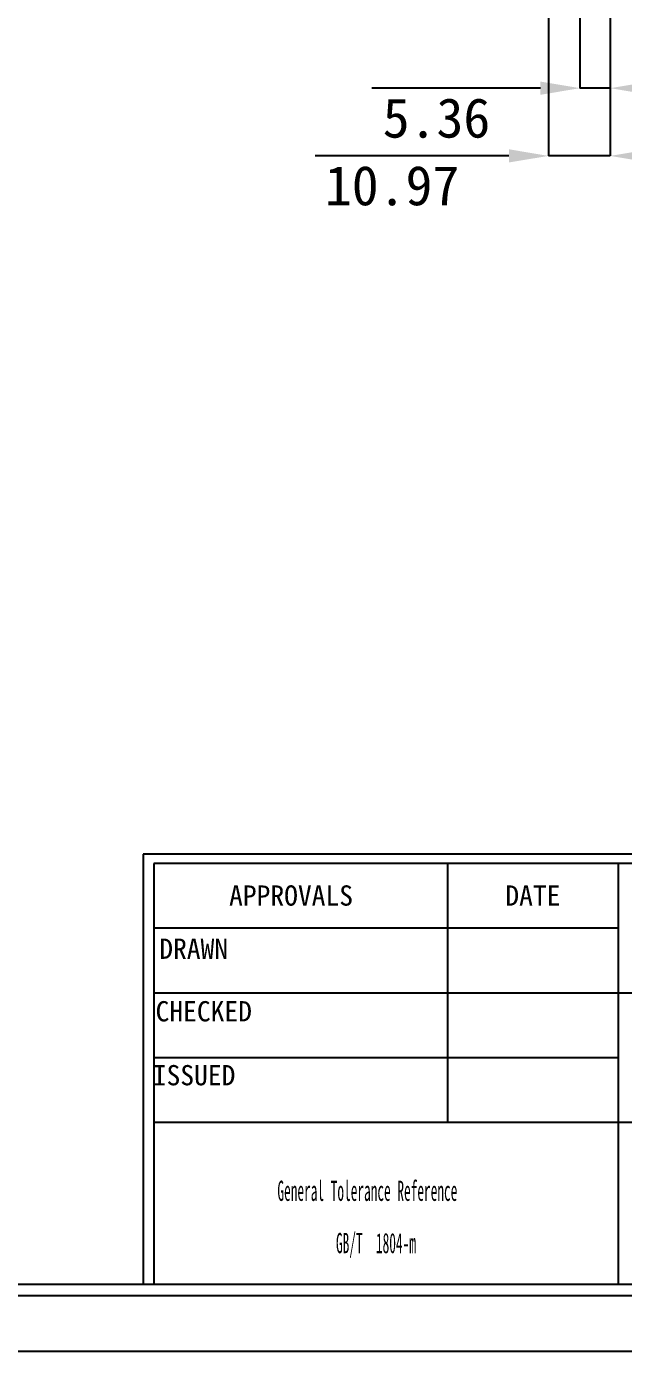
# Model space of a CAD drawing. Header units: millimetres. Extents: x 2 to 295, y 1 to 209.
# Drawn here: x 145 to 197.9, y 1.3 to 118.6 of the extents above; entities that cross this region are included whole.
import ezdxf

# ---------------------------------------------------------------- set-up
doc = ezdxf.new("R2010")
doc.units = ezdxf.units.MM
doc.header["$PDSIZE"] = -1
doc.layers.add('SLD-0', color=179, linetype='Continuous')
doc.styles.add('5', font='simfang.ttf')
doc.styles.add('SLDTEXTSTYLE2', font='TXT', dxfattribs={"width": 0.469})
doc.styles.add('SLDTEXTSTYLE8', font='TXT', dxfattribs={"width": 0.484})
doc.dimstyles.new('SLDDIMSTYLE2', dxfattribs={"dimtxt": 3.5, "dimasz": 3.5, "dimexe": 0, "dimexo": 0.0625, "dimgap": 0.875, "dimtad": 2, "dimlfac": 2, "dimrnd": 1e-09, "dimzin": 12, "dimdsep": 46, "dimtxsty": 'SLDTEXTSTYLE2', "dimsah": 1, "dimcen": 0.09, "dimadec": 0, "dimazin": 3, "dimtfac": 1, "dimtmove": 0, "dimatfit": 0, "dimfxl": 1, "dimfrac": 2, "dimtolj": 1, "dimtzin": 12, "dimarcsym": 0})

# ---------------------------------------------------------------- blocks, each defined once
blk = doc.blocks.new('SW_NOTE_2')
at = {"layer": 'SLD-0', "color": 0, "char_height": 1.7927, "attachment_point": 2, "style": 'SLDTEXTSTYLE8'}
for s, insert in [('General Tolerance Reference', (12.75, 2.31)), ('GB/T  1804-m', (13.51, -2.32))]:
    blk.add_mtext(s, dxfattribs=dict(at, insert=insert))
blk = doc.blocks.new('_D_5')
at = {"layer": 'Defpoints', "color": 0}
for p in [(194.02, 144.64), (196.7, 144.31), (194.02, 113.15)]:
    blk.add_point(p, dxfattribs=at)
at = {"layer": 'SLD-0', "color": 0, "lineweight": -2}
for p, q in [((194.02, 144.57), (194.02, 113.15)), ((196.7, 144.25), (196.7, 113.15)), ((190.52, 113.15), (175.59, 113.15)), ((196.7, 113.15), (194.02, 113.15)), ((200.2, 113.15), (203.7, 113.15))]:
    blk.add_line(p, q, dxfattribs=at)
at = {"layer": 'SLD-0', "color": 0}
for points in [[(190.52, 113.73), (190.52, 112.56), (194.02, 113.15)], [(200.2, 113.73), (200.2, 112.56), (196.7, 113.15)]]:
    blk.add_solid(points, dxfattribs=at)
at = {"layer": 'SLD-0', "color": 0, "insert": (181.31, 112.27), "char_height": 3.5, "attachment_point": 2, "style": '5'}
blk.add_mtext('\\A1;5.36', dxfattribs=at)
blk = doc.blocks.new('_D_7')
at = {"layer": 'Defpoints', "color": 0}
for p in [(196.7, 144.31), (191.22, 121.14), (196.7, 107.15)]:
    blk.add_point(p, dxfattribs=at)
at = {"layer": 'SLD-0', "color": 0, "lineweight": -2}
for p, q in [((196.7, 144.25), (196.7, 107.15)), ((191.22, 121.07), (191.22, 107.15)), ((187.72, 107.15), (170.55, 107.15)), ((196.7, 107.15), (191.22, 107.15)), ((200.2, 107.15), (203.7, 107.15))]:
    blk.add_line(p, q, dxfattribs=at)
at = {"layer": 'SLD-0', "color": 0}
for points in [[(187.72, 107.74), (187.72, 106.57), (191.22, 107.15)], [(200.2, 107.74), (200.2, 106.57), (196.7, 107.15)]]:
    blk.add_solid(points, dxfattribs=at)
at = {"layer": 'SLD-0', "color": 0, "insert": (177.38, 106.28), "char_height": 3.5, "attachment_point": 2, "style": '5'}
blk.add_mtext('\\A1;10.97', dxfattribs=at)

msp = doc.modelspace()

# ---------------------------------------------------------------- linework, layer by layer
at = {"layer": 'SLD-0', "color": 179, "linetype": 'Continuous'}
for p, q in [((289.1814, 45.3294), (155.3299, 45.3294)), ((155.3299, 45.3294), (155.3299, 7.2189)), ((289.1814, 44.5061), (156.286, 44.5061)), ((156.286, 44.5061), (156.286, 7.2189)), ((182.2808, 44.5061), (182.2808, 21.5602)), ((197.3975, 44.5061), (197.3975, 7.2189)), ((197.3975, 38.7696), (156.286, 38.7696)), ((289.1814, 33.0331), (156.286, 33.0331)), ((197.3975, 27.2966), (156.286, 27.2966)), ((289.1814, 21.5602), (156.286, 21.5602))]:
    msp.add_line(p, q, dxfattribs=at)
at = {"layer": 'SLD-0'}
for p, q in [((289.1814, 7.2189), (12.6748, 7.2189)), ((295.1066, 1.2938), (1.5907, 1.2938))]:
    msp.add_line(p, q, dxfattribs=at)
at = {"layer": 'SLD-0', "color": 6, "linetype": 'Continuous'}
msp.add_line((290.1689, 6.2314), (11.6873, 6.2314), dxfattribs=at)

# ---------------------------------------------------------------- block references
at = {"layer": 'SLD-0', "color": 179}
msp.add_blockref('SW_NOTE_2', (162.4379, 14.1109), dxfattribs=at)

# ---------------------------------------------------------------- texts
at = {"layer": 'SLD-0', "color": 179, "char_height": 1.79265, "attachment_point": 2, "style": '5'}
for s, insert in [('APPROVALS', (168.4266, 42.5627)), ('DATE', (189.8496, 42.5627)), ('DRAWN', (159.8036, 37.8529)), ('CHECKED', (160.6957, 32.3147)), ('ISSUED', (159.837, 26.6544))]:
    msp.add_mtext(s, dxfattribs=dict(at, insert=insert))

# ---------------------------------------------------------------- dimensions: what is measured, and where the dimension line sits
at = {"layer": 'SLD-0'}
for base, p1, p2, picture, middle in [((196.7022, 107.1538), (191.2173, 121.1367), (196.7022, 144.3117), '_D_7', (177.3823, 107.1538)), ((194.0229, 113.1461), (196.7022, 144.3117), (194.0229, 144.6367), '_D_5', (181.3079, 113.1461))]:
    dim = msp.add_linear_dim(base=base, p1=p1, p2=p2, dimstyle='SLDDIMSTYLE2', override={"dimtxsty": '5'}, dxfattribs=at)
    dim.commit()
    dim.dimension.update_dxf_attribs({"geometry": picture, "text_midpoint": middle, "dimtype": 160})

doc.saveas('drawing.dxf')
